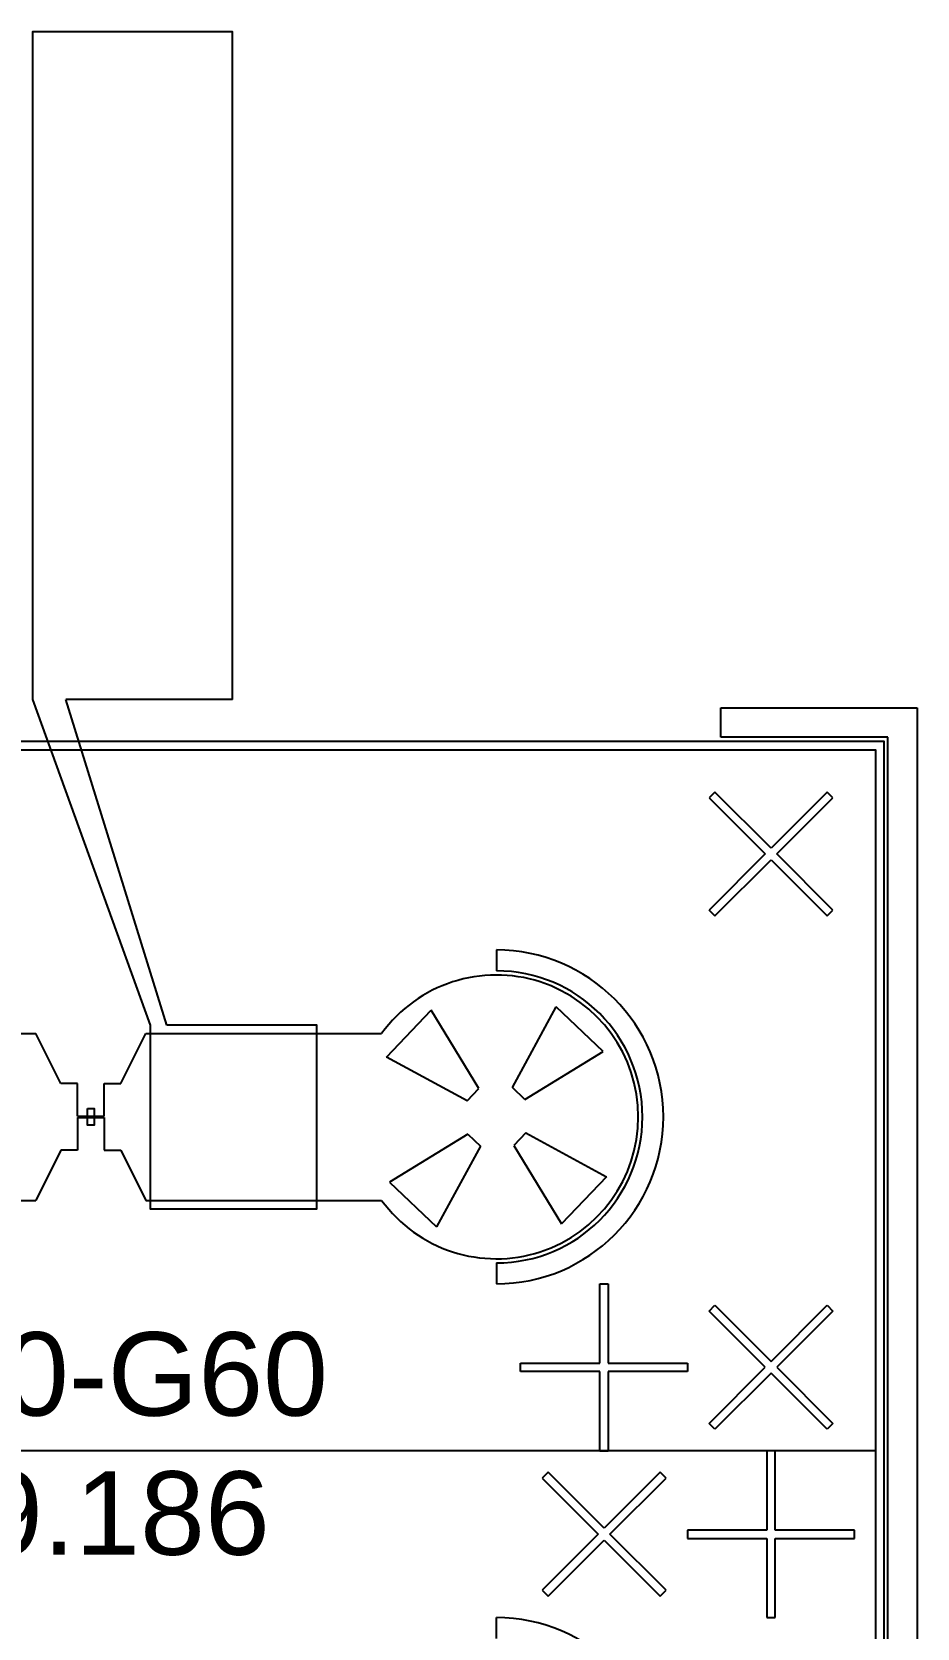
# Model space of a CAD drawing. Header units: inches. Extents: x -271009 to 5700, y -37000 to 38138.
# Drawn here: x -49602 to -44300, y -21062 to -11500 of the extents above; entities that cross this region are included whole.
import ezdxf

# ---------------------------------------------------------------- set-up
doc = ezdxf.new("R2010")
doc.units = ezdxf.units.IN
doc.header["$MEASUREMENT"] = 0
for name, color, linetype in [('Construction', 3, 'Continuous'), ('Electrodes', 4, 'Continuous'), ('PDMS', 6, 'Continuous')]:
    doc.layers.add(name, color=color, linetype=linetype)
doc.styles.get("Standard").update_dxf_attribs({"font": 'arial.ttf'})

msp = doc.modelspace()

# ---------------------------------------------------------------- linework, layer by layer
at = {"layer": 'Construction'}
msp.add_line((-44550, -20000), (-55450, -20000), dxfattribs=at)
at = {"layer": 'Electrodes'}
for p, q in [((-49600, -15500), (-48895, -17450)), ((-48400, -15500), (-49400, -15500)), ((-48795, -17450), (-49400, -15500)), ((-45475, -15725), (-45475, -15550)), ((-45475, -15550), (-44300, -15550)), ((-44300, -15550), (-44300, -24450)), ((-44475, -15725), (-45475, -15725)), ((-44475, -24275), (-44475, -15725)), ((-45510.9, -16053.8), (-45546.2, -16089.1)), ((-45175, -16389.6), (-45510.9, -16053.8)), ((-44839.1, -16053.8), (-45175, -16389.6)), ((-44803.8, -16089.1), (-44839.1, -16053.8)), ((-45546.2, -16089.1), (-45210.4, -16425)), ((-45139.6, -16425), (-44803.8, -16089.1)), ((-45210.4, -16425), (-45546.2, -16760.9)), ((-44803.8, -16760.9), (-45139.6, -16425)), ((-45510.9, -16796.2), (-45175, -16460.4)), ((-45175, -16460.4), (-44839.1, -16796.2)), ((-45510.9, -16796.2), (-45546.2, -16760.9)), ((-44839.1, -16796.2), (-44803.8, -16760.9)), ((-46820, -17000), (-46820, -17125)), ((-46820, -18875), (-46820, -19000)), ((-46200, -19475), (-46200, -19000)), ((-46200, -19000), (-46150, -19000)), ((-46150, -19000), (-46150, -19475)), ((-45546.2, -19164.1), (-45510.9, -19128.8)), ((-45210.4, -19500), (-45546.2, -19164.1)), ((-45510.9, -19128.8), (-45175, -19464.6)), ((-45175, -19464.6), (-44839.1, -19128.8)), ((-44803.8, -19164.1), (-45139.6, -19500)), ((-44839.1, -19128.8), (-44803.8, -19164.1)), ((-46675, -19525), (-46675, -19475)), ((-46675, -19475), (-46200, -19475)), ((-46150, -19475), (-45675, -19475)), ((-45675, -19475), (-45675, -19525)), ((-45546.2, -19835.9), (-45210.4, -19500)), ((-45139.6, -19500), (-44803.8, -19835.9)), ((-46200, -19525), (-46675, -19525)), ((-46200, -20000), (-46200, -19525)), ((-45675, -19525), (-46150, -19525)), ((-46150, -19525), (-46150, -20000)), ((-45175, -19535.4), (-45510.9, -19871.2)), ((-44839.1, -19871.2), (-45175, -19535.4)), ((-45510.9, -19871.2), (-45546.2, -19835.9)), ((-44821.4, -19853.6), (-44839.1, -19871.2)), ((-44803.8, -19835.9), (-44821.4, -19853.6)), ((-46200, -20000), (-46150, -20000)), ((-45150, -20000), (-45200, -20000)), ((-45200, -20000), (-45200, -20475)), ((-45150, -20475), (-45150, -20000)), ((-46510.9, -20128.8), (-46546.2, -20164.1)), ((-46546.2, -20164.1), (-46210.4, -20500)), ((-46175, -20464.6), (-46510.9, -20128.8)), ((-45839.1, -20128.8), (-46175, -20464.6)), ((-46139.6, -20500), (-45803.8, -20164.1)), ((-45803.8, -20164.1), (-45839.1, -20128.8)), ((-46210.4, -20500), (-46546.2, -20835.9)), ((-46510.9, -20871.2), (-46175, -20535.4)), ((-46175, -20535.4), (-45839.1, -20871.2)), ((-45803.8, -20835.9), (-46139.6, -20500)), ((-45675, -20475), (-45675, -20525)), ((-45200, -20475), (-45675, -20475)), ((-45675, -20525), (-45200, -20525)), ((-45200, -20525), (-45200, -21000)), ((-44675, -20475), (-45150, -20475)), ((-45150, -21000), (-45150, -20525)), ((-45150, -20525), (-44675, -20525)), ((-44675, -20525), (-44675, -20475)), ((-46546.2, -20835.9), (-46528.6, -20853.6)), ((-45839.1, -20871.2), (-45803.8, -20835.9)), ((-46528.6, -20853.6), (-46510.9, -20871.2)), ((-46820, -21125), (-46820, -21000)), ((-45200, -21000), (-45150, -21000))]:
    msp.add_line(p, q, dxfattribs=at)
for points in [[(-48400, -15500), (-48400, -11500), (-49600, -11500), (-49600, -15500)], [(-48895, -17450), (-48895, -18550), (-47895, -18550), (-47895, -17450), (-48795, -17450)]]:
    msp.add_lwpolyline(points, dxfattribs=at)
msp.add_lwpolyline([(-49270, -17950), (-49230, -17950), (-49230, -18050), (-49270, -18050)], close=True, dxfattribs=at)
for centre, radius in [((-46820, -18000), 1000), ((-46820, -18000), 875), ((-46820, -22000), 1000)]:
    msp.add_arc(centre, radius, 270, 90, dxfattribs=at)
at = {"layer": 'PDMS'}
for p, q in [((-45510.9, -16053.8), (-45546.2, -16089.1)), ((-45175, -16389.6), (-45510.9, -16053.8)), ((-44839.1, -16053.8), (-45175, -16389.6)), ((-44803.8, -16089.1), (-44839.1, -16053.8)), ((-45546.2, -16089.1), (-45210.4, -16425)), ((-45139.6, -16425), (-44803.8, -16089.1)), ((-45210.4, -16425), (-45546.2, -16760.9)), ((-44803.8, -16760.9), (-45139.6, -16425)), ((-45510.9, -16796.2), (-45175, -16460.4)), ((-45175, -16460.4), (-44839.1, -16796.2)), ((-45546.2, -16760.9), (-45510.9, -16796.2)), ((-44839.1, -16796.2), (-44803.8, -16760.9)), ((-47478.6, -17641.2), (-47210.9, -17360)), ((-46924.3, -17829.3), (-47210.9, -17360)), ((-46724.3, -17824.4), (-46461.2, -17341.4)), ((-46180, -17609.1), (-46461.2, -17341.4)), ((-52492.6, -17500), (-49580, -17500)), ((-49430, -17800), (-49580, -17500)), ((-49070, -17800), (-48920, -17500)), ((-48920, -17500), (-47507.4, -17500)), ((-46995.6, -17904.3), (-47478.6, -17641.2)), ((-46649.3, -17895.7), (-46180, -17609.1)), ((-49330, -17800), (-49430, -17800)), ((-49330, -17995.4), (-49330, -17800)), ((-49170, -17995.4), (-49170, -17800)), ((-49170, -17800), (-49070, -17800)), ((-46995.6, -17904.3), (-46924.3, -17829.3)), ((-46649.3, -17895.7), (-46724.3, -17824.4)), ((-49330, -17995.4), (-49170, -17995.4)), ((-49330, -18004.6), (-49170, -18004.6)), ((-49330, -18004.6), (-49330, -18200)), ((-49170, -18004.6), (-49170, -18200)), ((-46990.7, -18104.3), (-47460, -18390.9)), ((-46990.7, -18104.3), (-46915.7, -18175.6)), ((-46644.4, -18095.7), (-46715.7, -18170.7)), ((-46644.4, -18095.7), (-46161.4, -18358.8)), ((-49430, -18200), (-49580, -18500)), ((-49330, -18200), (-49430, -18200)), ((-49170, -18200), (-49070, -18200)), ((-49070, -18200), (-48920, -18500)), ((-46915.7, -18175.6), (-47178.8, -18658.6)), ((-46715.7, -18170.7), (-46429.1, -18640)), ((-46161.4, -18358.8), (-46429.1, -18640)), ((-47460, -18390.9), (-47178.8, -18658.6)), ((-52492.6, -18500), (-49580, -18500)), ((-48920, -18500), (-47507.4, -18500)), ((-46200, -19475), (-46200, -19000)), ((-46200, -19000), (-46150, -19000)), ((-46150, -19000), (-46150, -19475)), ((-45546.2, -19164.1), (-45510.9, -19128.8)), ((-45210.4, -19500), (-45546.2, -19164.1)), ((-45510.9, -19128.8), (-45175, -19464.6)), ((-45175, -19464.6), (-44839.1, -19128.8)), ((-44803.8, -19164.1), (-45139.6, -19500)), ((-44839.1, -19128.8), (-44803.8, -19164.1)), ((-46675, -19525), (-46675, -19475)), ((-46675, -19475), (-46200, -19475)), ((-46150, -19475), (-45675, -19475)), ((-45675, -19475), (-45675, -19500)), ((-45675, -19500), (-45675, -19525)), ((-45546.2, -19835.9), (-45210.4, -19500)), ((-45139.6, -19500), (-44803.8, -19835.9)), ((-46200, -19525), (-46675, -19525)), ((-46200, -20000), (-46200, -19525)), ((-45675, -19525), (-46150, -19525)), ((-46150, -19525), (-46150, -20000)), ((-45175, -19535.4), (-45510.9, -19871.2)), ((-44839.1, -19871.2), (-45175, -19535.4)), ((-45510.9, -19871.2), (-45546.2, -19835.9)), ((-44821.4, -19853.6), (-44839.1, -19871.2)), ((-44803.8, -19835.9), (-44821.4, -19853.6)), ((-46150, -20000), (-46200, -20000)), ((-45150, -20000), (-45200, -20000)), ((-45200, -20000), (-45200, -20475)), ((-45150, -20475), (-45150, -20000)), ((-46510.9, -20128.8), (-46546.2, -20164.1)), ((-46546.2, -20164.1), (-46210.4, -20500)), ((-46175, -20464.6), (-46510.9, -20128.8)), ((-45839.1, -20128.8), (-46175, -20464.6)), ((-46139.6, -20500), (-45803.8, -20164.1)), ((-45803.8, -20164.1), (-45839.1, -20128.8)), ((-46210.4, -20500), (-46546.2, -20835.9)), ((-46510.9, -20871.2), (-46175, -20535.4)), ((-46175, -20535.4), (-45839.1, -20871.2)), ((-45803.8, -20835.9), (-46139.6, -20500)), ((-45200, -20475), (-45675, -20475)), ((-45675, -20475), (-45675, -20500)), ((-45675, -20500), (-45675, -20525)), ((-45675, -20525), (-45200, -20525)), ((-45200, -20525), (-45200, -21000)), ((-44675, -20475), (-45150, -20475)), ((-45150, -21000), (-45150, -20525)), ((-45150, -20525), (-44675, -20525)), ((-44675, -20525), (-44675, -20475)), ((-46546.2, -20835.9), (-46528.6, -20853.6)), ((-45839.1, -20871.2), (-45803.8, -20835.9)), ((-46528.6, -20853.6), (-46510.9, -20871.2)), ((-45200, -21000), (-45150, -21000))]:
    msp.add_line(p, q, dxfattribs=at)
for points in [[(-55500, -15750), (-44500, -15750), (-44500, -24250), (-55500, -24250)], [(-55450, -15800), (-44550, -15800), (-44550, -24200), (-55450, -24200)]]:
    msp.add_lwpolyline(points, close=True, dxfattribs=at)
msp.add_arc((-46820, -18000), 850, 216.03188, 143.96812, dxfattribs=at)

# ---------------------------------------------------------------- texts
at = {"layer": 'Electrodes', "insert": (-54459.6, -19289.9), "char_height": 500, "attachment_point": 1}
msp.add_mtext_dynamic_manual_height_columns('\\A1;\\pxqc;{\\fSwis721 BdOul BT|b0|i0|c0|p82;G60-P40-G60\\P160 x 9.186}', width=8913.365, gutter_width=1250, heights=[1541], dxfattribs=at)
at = {"layer": 'PDMS', "insert": (-54459.6, -19289.9), "char_height": 500, "attachment_point": 1}
msp.add_mtext_dynamic_manual_height_columns('\\A1;\\pxqc;{\\fSwis721 BdOul BT|b0|i0|c0|p82;G60-P40-G60\\P160 x 9.186}', width=8913.365, gutter_width=1250, heights=[1541], dxfattribs=at)

doc.saveas('drawing.dxf')
